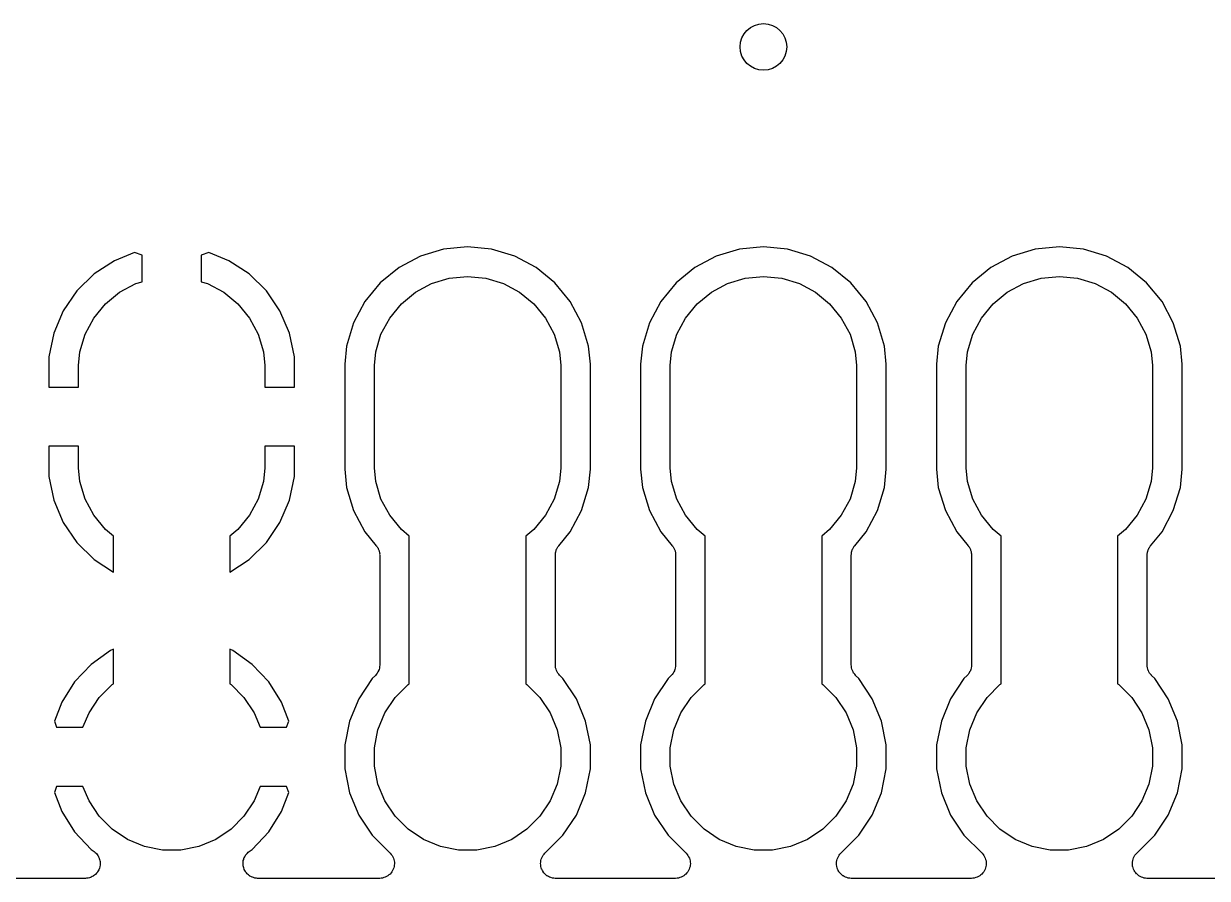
# Model space of a CAD drawing. Extents: x 74.5 to 163.3, y -89.7 to -63.9.
# Drawn here: x 132.72 to 142.88, y -89.69 to -82.35 of the extents above; entities that cross this region are included whole.
import ezdxf

# ---------------------------------------------------------------- set-up
doc = ezdxf.new("R2010")
doc.units = 0
doc.layers.add('BLACK', color=7, linetype='CONTINUOUS')

msp = doc.modelspace()

# ---------------------------------------------------------------- linework, layer by layer
at = {"layer": 'BLACK', "linetype": 'CONTINUOUS'}
for p, q in [((133.666, -84.3159), (133.494, -84.3856)), ((133.731, -84.3378), (133.666, -84.3159)), ((134.304, -84.3159), (134.239, -84.3378)), ((134.476, -84.3856), (134.304, -84.3159)), ((136.318, -84.2862), (136.12, -84.3465)), ((136.525, -84.2659), (136.318, -84.2862)), ((136.732, -84.2862), (136.525, -84.2659)), ((136.93, -84.3465), (136.732, -84.2862)), ((138.858, -84.2862), (138.66, -84.3465)), ((139.065, -84.2659), (138.858, -84.2862)), ((139.272, -84.2862), (139.065, -84.2659)), ((139.47, -84.3465), (139.272, -84.2862)), ((141.398, -84.2862), (141.2, -84.3465)), ((141.605, -84.2659), (141.398, -84.2862)), ((141.812, -84.2862), (141.605, -84.2659)), ((142.01, -84.3465), (141.812, -84.2862)), ((133.494, -84.3856), (133.32, -84.4995)), ((133.731, -84.5661), (133.731, -84.3378)), ((134.239, -84.3378), (134.239, -84.5661)), ((134.65, -84.4995), (134.476, -84.3856)), ((136.12, -84.3465), (135.937, -84.4444)), ((137.113, -84.4444), (136.93, -84.3465)), ((138.66, -84.3465), (138.477, -84.4444)), ((139.653, -84.4444), (139.47, -84.3465)), ((141.2, -84.3465), (141.017, -84.4444)), ((142.193, -84.4444), (142.01, -84.3465)), ((133.32, -84.4995), (133.172, -84.6451)), ((134.798, -84.6451), (134.65, -84.4995)), ((135.937, -84.4444), (135.776, -84.5761)), ((136.368, -84.5366), (136.525, -84.5211)), ((136.525, -84.5211), (136.682, -84.5366)), ((137.274, -84.5761), (137.113, -84.4444)), ((138.477, -84.4444), (138.316, -84.5761)), ((138.908, -84.5366), (139.065, -84.5211)), ((139.065, -84.5211), (139.222, -84.5366)), ((139.814, -84.5761), (139.653, -84.4444)), ((141.017, -84.4444), (140.856, -84.5761)), ((141.448, -84.5366), (141.605, -84.5211)), ((141.605, -84.5211), (141.762, -84.5366)), ((142.354, -84.5761), (142.193, -84.4444)), ((133.538, -84.6566), (133.677, -84.5823)), ((133.677, -84.5823), (133.731, -84.5661)), ((134.239, -84.5661), (134.293, -84.5823)), ((134.293, -84.5823), (134.432, -84.6566)), ((135.776, -84.5761), (135.644, -84.7366)), ((136.078, -84.6566), (136.217, -84.5823)), ((136.217, -84.5823), (136.368, -84.5366)), ((136.682, -84.5366), (136.833, -84.5823)), ((136.833, -84.5823), (136.972, -84.6566)), ((137.406, -84.7366), (137.274, -84.5761)), ((138.316, -84.5761), (138.184, -84.7366)), ((138.618, -84.6566), (138.757, -84.5823)), ((138.757, -84.5823), (138.908, -84.5366)), ((139.222, -84.5366), (139.373, -84.5823)), ((139.373, -84.5823), (139.512, -84.6566)), ((139.946, -84.7366), (139.814, -84.5761)), ((140.856, -84.5761), (140.724, -84.7366)), ((141.158, -84.6566), (141.297, -84.5823)), ((141.297, -84.5823), (141.448, -84.5366)), ((141.762, -84.5366), (141.913, -84.5823)), ((141.913, -84.5823), (142.052, -84.6566)), ((142.486, -84.7366), (142.354, -84.5761)), ((133.172, -84.6451), (133.055, -84.8169)), ((133.417, -84.7566), (133.538, -84.6566)), ((134.432, -84.6566), (134.553, -84.7566)), ((134.915, -84.8169), (134.798, -84.6451)), ((135.957, -84.7566), (136.078, -84.6566)), ((136.972, -84.6566), (137.093, -84.7566)), ((138.497, -84.7566), (138.618, -84.6566)), ((139.512, -84.6566), (139.633, -84.7566)), ((141.037, -84.7566), (141.158, -84.6566)), ((142.052, -84.6566), (142.173, -84.7566)), ((133.055, -84.8169), (132.973, -85.0082)), ((133.317, -84.8784), (133.417, -84.7566)), ((134.553, -84.7566), (134.653, -84.8784)), ((134.997, -85.0082), (134.915, -84.8169)), ((135.644, -84.7366), (135.547, -84.9197)), ((135.857, -84.8784), (135.957, -84.7566)), ((137.093, -84.7566), (137.193, -84.8784)), ((137.503, -84.9197), (137.406, -84.7366)), ((138.184, -84.7366), (138.087, -84.9197)), ((138.397, -84.8784), (138.497, -84.7566)), ((139.633, -84.7566), (139.733, -84.8784)), ((140.043, -84.9197), (139.946, -84.7366)), ((140.724, -84.7366), (140.627, -84.9197)), ((140.937, -84.8784), (141.037, -84.7566)), ((142.173, -84.7566), (142.273, -84.8784)), ((142.583, -84.9197), (142.486, -84.7366)), ((133.242, -85.0174), (133.317, -84.8784)), ((134.653, -84.8784), (134.728, -85.0174)), ((135.547, -84.9197), (135.486, -85.1184)), ((135.782, -85.0174), (135.857, -84.8784)), ((137.193, -84.8784), (137.268, -85.0174)), ((137.564, -85.1184), (137.503, -84.9197)), ((138.087, -84.9197), (138.026, -85.1184)), ((138.322, -85.0174), (138.397, -84.8784)), ((139.733, -84.8784), (139.808, -85.0174)), ((140.104, -85.1184), (140.043, -84.9197)), ((140.627, -84.9197), (140.566, -85.1184)), ((140.862, -85.0174), (140.937, -84.8784)), ((142.273, -84.8784), (142.348, -85.0174)), ((142.644, -85.1184), (142.583, -84.9197)), ((132.973, -85.0082), (132.931, -85.2111)), ((133.197, -85.1682), (133.242, -85.0174)), ((134.728, -85.0174), (134.773, -85.1682)), ((135.039, -85.2111), (134.997, -85.0082)), ((135.737, -85.1682), (135.782, -85.0174)), ((137.268, -85.0174), (137.313, -85.1682)), ((138.277, -85.1682), (138.322, -85.0174)), ((139.808, -85.0174), (139.853, -85.1682)), ((140.817, -85.1682), (140.862, -85.0174)), ((142.348, -85.0174), (142.393, -85.1682)), ((135.486, -85.1184), (135.471, -85.2732)), ((137.579, -85.2732), (137.564, -85.1184)), ((138.026, -85.1184), (138.011, -85.2732)), ((140.119, -85.2732), (140.104, -85.1184)), ((140.566, -85.1184), (140.551, -85.2732)), ((142.659, -85.2732), (142.644, -85.1184)), ((132.931, -85.2111), (132.931, -85.471)), ((133.185, -85.2857), (133.197, -85.1682)), ((134.773, -85.1682), (134.785, -85.2857)), ((135.039, -85.471), (135.039, -85.2111)), ((135.725, -85.2857), (135.737, -85.1682)), ((137.313, -85.1682), (137.325, -85.2857)), ((138.265, -85.2857), (138.277, -85.1682)), ((139.853, -85.1682), (139.865, -85.2857)), ((140.805, -85.2857), (140.817, -85.1682)), ((142.393, -85.1682), (142.405, -85.2857)), ((133.185, -85.471), (133.185, -85.2857)), ((134.785, -85.2857), (134.785, -85.471)), ((135.471, -85.2732), (135.471, -86.1768)), ((135.725, -86.1643), (135.725, -85.2857)), ((137.325, -85.2857), (137.325, -86.1643)), ((137.579, -86.1768), (137.579, -85.2732)), ((138.011, -85.2732), (138.011, -86.1768)), ((138.265, -86.1643), (138.265, -85.2857)), ((139.865, -85.2857), (139.865, -86.1643)), ((140.119, -86.1768), (140.119, -85.2732)), ((140.551, -85.2732), (140.551, -86.1768)), ((140.805, -86.1643), (140.805, -85.2857)), ((142.405, -85.2857), (142.405, -86.1643)), ((142.659, -86.1768), (142.659, -85.2732)), ((132.931, -85.471), (133.185, -85.471)), ((134.785, -85.471), (135.039, -85.471)), ((132.931, -85.979), (132.931, -86.2389)), ((133.185, -85.979), (132.931, -85.979)), ((133.185, -86.1643), (133.185, -85.979)), ((134.785, -85.979), (134.785, -86.1643)), ((135.039, -85.979), (134.785, -85.979)), ((135.039, -86.2389), (135.039, -85.979)), ((132.931, -86.2389), (132.973, -86.4418)), ((133.197, -86.2818), (133.185, -86.1643)), ((134.785, -86.1643), (134.773, -86.2818)), ((134.997, -86.4418), (135.039, -86.2389)), ((135.471, -86.1768), (135.486, -86.3316)), ((135.737, -86.2818), (135.725, -86.1643)), ((137.325, -86.1643), (137.313, -86.2818)), ((137.564, -86.3316), (137.579, -86.1768)), ((138.011, -86.1768), (138.026, -86.3316)), ((138.277, -86.2818), (138.265, -86.1643)), ((139.865, -86.1643), (139.853, -86.2818)), ((140.104, -86.3316), (140.119, -86.1768)), ((140.551, -86.1768), (140.566, -86.3316)), ((140.817, -86.2818), (140.805, -86.1643)), ((142.405, -86.1643), (142.393, -86.2818)), ((142.644, -86.3316), (142.659, -86.1768)), ((133.242, -86.4326), (133.197, -86.2818)), ((134.773, -86.2818), (134.728, -86.4326)), ((135.486, -86.3316), (135.547, -86.5303)), ((135.782, -86.4326), (135.737, -86.2818)), ((137.313, -86.2818), (137.268, -86.4326)), ((137.503, -86.5303), (137.564, -86.3316)), ((138.026, -86.3316), (138.087, -86.5303)), ((138.322, -86.4326), (138.277, -86.2818)), ((139.853, -86.2818), (139.808, -86.4326)), ((140.043, -86.5303), (140.104, -86.3316)), ((140.566, -86.3316), (140.627, -86.5303)), ((140.862, -86.4326), (140.817, -86.2818)), ((142.393, -86.2818), (142.348, -86.4326)), ((142.583, -86.5303), (142.644, -86.3316)), ((132.973, -86.4418), (133.055, -86.6331)), ((133.317, -86.5716), (133.242, -86.4326)), ((134.728, -86.4326), (134.653, -86.5716)), ((134.915, -86.6331), (134.997, -86.4418)), ((135.857, -86.5716), (135.782, -86.4326)), ((137.268, -86.4326), (137.193, -86.5716)), ((138.397, -86.5716), (138.322, -86.4326)), ((139.808, -86.4326), (139.733, -86.5716)), ((140.937, -86.5716), (140.862, -86.4326)), ((142.348, -86.4326), (142.273, -86.5716)), ((135.547, -86.5303), (135.644, -86.7134)), ((137.406, -86.7134), (137.503, -86.5303)), ((138.087, -86.5303), (138.184, -86.7134)), ((139.946, -86.7134), (140.043, -86.5303)), ((140.627, -86.5303), (140.724, -86.7134)), ((142.486, -86.7134), (142.583, -86.5303)), ((133.055, -86.6331), (133.172, -86.8049)), ((133.417, -86.6934), (133.317, -86.5716)), ((134.653, -86.5716), (134.553, -86.6934)), ((134.798, -86.8049), (134.915, -86.6331)), ((135.957, -86.6934), (135.857, -86.5716)), ((137.193, -86.5716), (137.093, -86.6934)), ((138.497, -86.6934), (138.397, -86.5716)), ((139.733, -86.5716), (139.633, -86.6934)), ((141.037, -86.6934), (140.937, -86.5716)), ((142.273, -86.5716), (142.173, -86.6934)), ((133.485, -86.7496), (133.417, -86.6934)), ((133.485, -87.0588), (133.485, -86.7496)), ((134.553, -86.6934), (134.485, -86.7496)), ((134.485, -86.7496), (134.485, -87.0588)), ((135.644, -86.7134), (135.742, -86.8326)), ((136.025, -86.7496), (135.957, -86.6934)), ((136.025, -88.0179), (136.025, -86.7496)), ((137.093, -86.6934), (137.025, -86.7496)), ((137.025, -86.7496), (137.025, -88.0179)), ((137.308, -86.8326), (137.406, -86.7134)), ((138.184, -86.7134), (138.282, -86.8326)), ((138.565, -86.7496), (138.497, -86.6934)), ((138.565, -88.0179), (138.565, -86.7496)), ((139.633, -86.6934), (139.565, -86.7496)), ((139.565, -86.7496), (139.565, -88.0179)), ((139.848, -86.8326), (139.946, -86.7134)), ((140.724, -86.7134), (140.822, -86.8326)), ((141.105, -86.7496), (141.037, -86.6934)), ((141.105, -88.0179), (141.105, -86.7496)), ((142.173, -86.6934), (142.105, -86.7496)), ((142.105, -86.7496), (142.105, -88.0179)), ((142.388, -86.8326), (142.486, -86.7134)), ((133.172, -86.8049), (133.32, -86.9505)), ((134.65, -86.9505), (134.798, -86.8049)), ((135.742, -86.8326), (135.743, -86.8339)), ((135.743, -86.8339), (135.746, -86.8386)), ((135.746, -86.8386), (135.75, -86.8428)), ((135.75, -86.8428), (135.753, -86.8489)), ((135.753, -86.8489), (135.757, -86.8547)), ((135.757, -86.8547), (135.759, -86.8599)), ((135.759, -86.8599), (135.761, -86.8647)), ((135.761, -86.8647), (135.763, -86.8713)), ((137.287, -86.8697), (137.289, -86.8631)), ((137.289, -86.8631), (137.292, -86.8583)), ((137.292, -86.8583), (137.294, -86.8532)), ((137.294, -86.8532), (137.298, -86.8474)), ((137.298, -86.8474), (137.301, -86.8414)), ((137.301, -86.8414), (137.305, -86.8371)), ((137.305, -86.8371), (137.308, -86.8326)), ((138.282, -86.8326), (138.283, -86.8339)), ((138.283, -86.8339), (138.286, -86.8386)), ((138.286, -86.8386), (138.29, -86.8428)), ((138.29, -86.8428), (138.293, -86.8489)), ((138.293, -86.8489), (138.297, -86.8547)), ((138.297, -86.8547), (138.299, -86.8599)), ((138.299, -86.8599), (138.301, -86.8647)), ((138.301, -86.8647), (138.303, -86.8713)), ((139.827, -86.8697), (139.829, -86.8631)), ((139.829, -86.8631), (139.832, -86.8583)), ((139.832, -86.8583), (139.834, -86.8532)), ((139.834, -86.8532), (139.838, -86.8474)), ((139.838, -86.8474), (139.841, -86.8414)), ((139.841, -86.8414), (139.845, -86.8371)), ((139.845, -86.8371), (139.848, -86.8326)), ((140.822, -86.8326), (140.823, -86.8339)), ((140.823, -86.8339), (140.826, -86.8386)), ((140.826, -86.8386), (140.83, -86.8428)), ((140.83, -86.8428), (140.833, -86.8489)), ((140.833, -86.8489), (140.837, -86.8547)), ((140.837, -86.8547), (140.839, -86.8599)), ((140.839, -86.8599), (140.841, -86.8647)), ((140.841, -86.8647), (140.843, -86.8713)), ((142.367, -86.8697), (142.369, -86.8631)), ((142.369, -86.8631), (142.372, -86.8583)), ((142.372, -86.8583), (142.374, -86.8532)), ((142.374, -86.8532), (142.378, -86.8474)), ((142.378, -86.8474), (142.381, -86.8414)), ((142.381, -86.8414), (142.385, -86.8371)), ((142.385, -86.8371), (142.388, -86.8326)), ((133.32, -86.9505), (133.485, -87.0588)), ((134.485, -87.0588), (134.65, -86.9505)), ((135.763, -86.8713), (135.766, -86.8777)), ((135.766, -86.8777), (135.767, -86.8832)), ((135.767, -86.8832), (135.769, -86.8885)), ((135.769, -86.8885), (135.769, -86.8953)), ((135.769, -86.8953), (135.771, -86.9021)), ((135.771, -86.9021), (135.77, -86.9076)), ((135.77, -86.9076), (135.771, -86.9131)), ((135.771, -86.9131), (135.771, -87.8568)), ((137.279, -86.9113), (137.28, -86.9059)), ((137.279, -86.9131), (137.279, -86.9113)), ((137.279, -87.8568), (137.279, -86.9131)), ((137.28, -86.9003), (137.281, -86.8936)), ((137.28, -86.9059), (137.28, -86.9003)), ((137.281, -86.8936), (137.282, -86.8867)), ((137.282, -86.8867), (137.283, -86.8815)), ((137.283, -86.8815), (137.285, -86.876)), ((137.285, -86.876), (137.287, -86.8697)), ((138.303, -86.8713), (138.306, -86.8777)), ((138.306, -86.8777), (138.307, -86.8832)), ((138.307, -86.8832), (138.309, -86.8885)), ((138.309, -86.8885), (138.309, -86.8953)), ((138.309, -86.8953), (138.311, -86.9021)), ((138.311, -86.9021), (138.31, -86.9076)), ((138.31, -86.9076), (138.311, -86.9131)), ((138.311, -86.9131), (138.311, -87.8568)), ((139.819, -86.9113), (139.82, -86.9059)), ((139.819, -86.9131), (139.819, -86.9113)), ((139.819, -87.8568), (139.819, -86.9131)), ((139.82, -86.9003), (139.821, -86.8936)), ((139.82, -86.9059), (139.82, -86.9003)), ((139.821, -86.8936), (139.822, -86.8867)), ((139.822, -86.8867), (139.823, -86.8815)), ((139.823, -86.8815), (139.825, -86.876)), ((139.825, -86.876), (139.827, -86.8697)), ((140.843, -86.8713), (140.846, -86.8777)), ((140.846, -86.8777), (140.847, -86.8832)), ((140.847, -86.8832), (140.849, -86.8885)), ((140.849, -86.8885), (140.849, -86.8953)), ((140.849, -86.8953), (140.851, -86.9021)), ((140.851, -86.9021), (140.85, -86.9076)), ((140.85, -86.9076), (140.851, -86.9131)), ((140.851, -86.9131), (140.851, -87.8568)), ((142.359, -86.9113), (142.36, -86.9059)), ((142.359, -86.9131), (142.359, -86.9113)), ((142.359, -87.8568), (142.359, -86.9131)), ((142.36, -86.9003), (142.361, -86.8936)), ((142.36, -86.9059), (142.36, -86.9003)), ((142.361, -86.8936), (142.362, -86.8867)), ((142.362, -86.8867), (142.363, -86.8815)), ((142.363, -86.8815), (142.365, -86.876)), ((142.365, -86.876), (142.367, -86.8697)), ((133.461, -87.7321), (133.293, -87.8519)), ((133.485, -87.7214), (133.461, -87.7321)), ((133.485, -88.0179), (133.485, -87.7214)), ((134.509, -87.7321), (134.485, -87.7214)), ((134.485, -87.7214), (134.485, -88.0179)), ((134.677, -87.8519), (134.509, -87.7321)), ((133.293, -87.8519), (133.151, -88.0022)), ((134.819, -88.0022), (134.677, -87.8519)), ((135.768, -87.8832), (135.765, -87.8944)), ((135.77, -87.8703), (135.768, -87.8819)), ((135.768, -87.8819), (135.768, -87.8826)), ((135.768, -87.8826), (135.768, -87.8832)), ((135.771, -87.8586), (135.77, -87.8703)), ((135.771, -87.8568), (135.771, -87.8572)), ((135.771, -87.8572), (135.771, -87.8573)), ((135.771, -87.8573), (135.771, -87.8573)), ((135.771, -87.8573), (135.771, -87.8586)), ((137.28, -87.8685), (137.279, -87.8568)), ((137.281, -87.8802), (137.28, -87.8685)), ((137.281, -87.8808), (137.281, -87.8802)), ((137.281, -87.8815), (137.281, -87.8808)), ((137.285, -87.8927), (137.281, -87.8815)), ((138.308, -87.8832), (138.305, -87.8944)), ((138.31, -87.8703), (138.308, -87.8819)), ((138.308, -87.8819), (138.308, -87.8826)), ((138.308, -87.8826), (138.308, -87.8832)), ((138.311, -87.8586), (138.31, -87.8703)), ((138.311, -87.8568), (138.311, -87.8572)), ((138.311, -87.8572), (138.311, -87.8573)), ((138.311, -87.8573), (138.311, -87.8573)), ((138.311, -87.8573), (138.311, -87.8586)), ((139.82, -87.8685), (139.819, -87.8568)), ((139.821, -87.8802), (139.82, -87.8685)), ((139.821, -87.8808), (139.821, -87.8802)), ((139.821, -87.8815), (139.821, -87.8808)), ((139.825, -87.8927), (139.821, -87.8815)), ((140.848, -87.8832), (140.845, -87.8944)), ((140.85, -87.8703), (140.848, -87.8819)), ((140.848, -87.8819), (140.848, -87.8826)), ((140.848, -87.8826), (140.848, -87.8832)), ((140.851, -87.8586), (140.85, -87.8703)), ((140.851, -87.8568), (140.851, -87.8572)), ((140.851, -87.8572), (140.851, -87.8573)), ((140.851, -87.8573), (140.851, -87.8573)), ((140.851, -87.8573), (140.851, -87.8586)), ((142.36, -87.8685), (142.359, -87.8568)), ((142.361, -87.8802), (142.36, -87.8685)), ((142.361, -87.8808), (142.361, -87.8802)), ((142.361, -87.8815), (142.361, -87.8808)), ((142.365, -87.8927), (142.361, -87.8815)), ((135.706, -87.9741), (135.591, -88.1467)), ((135.734, -87.9466), (135.706, -87.9741)), ((135.741, -87.9376), (135.734, -87.9466)), ((135.749, -87.9286), (135.741, -87.9376)), ((135.75, -87.9275), (135.749, -87.928)), ((135.749, -87.928), (135.749, -87.9286)), ((135.755, -87.9171), (135.75, -87.9275)), ((135.761, -87.9068), (135.755, -87.9171)), ((135.765, -87.8944), (135.761, -87.9056)), ((135.761, -87.9056), (135.761, -87.9062)), ((135.761, -87.9062), (135.761, -87.9068)), ((137.288, -87.904), (137.285, -87.8927)), ((137.288, -87.9046), (137.288, -87.904)), ((137.289, -87.9052), (137.288, -87.9046)), ((137.294, -87.9156), (137.289, -87.9052)), ((137.299, -87.926), (137.294, -87.9156)), ((137.3, -87.9265), (137.299, -87.926)), ((137.3, -87.9271), (137.3, -87.9265)), ((137.308, -87.9362), (137.3, -87.9271)), ((137.315, -87.9454), (137.308, -87.9362)), ((137.316, -87.9463), (137.315, -87.9454)), ((137.316, -87.9466), (137.316, -87.9463)), ((137.316, -87.9463), (137.316, -87.9463)), ((137.316, -87.9463), (137.316, -87.9463)), ((137.344, -87.9741), (137.316, -87.9466)), ((137.459, -88.1467), (137.344, -87.9741)), ((138.246, -87.9741), (138.131, -88.1467)), ((138.274, -87.9466), (138.246, -87.9741)), ((138.281, -87.9376), (138.274, -87.9466)), ((138.289, -87.9286), (138.281, -87.9376)), ((138.29, -87.9275), (138.289, -87.928)), ((138.289, -87.928), (138.289, -87.9286)), ((138.295, -87.9171), (138.29, -87.9275)), ((138.301, -87.9068), (138.295, -87.9171)), ((138.305, -87.8944), (138.301, -87.9056)), ((138.301, -87.9056), (138.301, -87.9062)), ((138.301, -87.9062), (138.301, -87.9068)), ((139.828, -87.904), (139.825, -87.8927)), ((139.828, -87.9046), (139.828, -87.904)), ((139.829, -87.9052), (139.828, -87.9046)), ((139.834, -87.9156), (139.829, -87.9052)), ((139.839, -87.926), (139.834, -87.9156)), ((139.84, -87.9265), (139.839, -87.926)), ((139.84, -87.9271), (139.84, -87.9265)), ((139.848, -87.9362), (139.84, -87.9271)), ((139.855, -87.9454), (139.848, -87.9362)), ((139.856, -87.9463), (139.855, -87.9454)), ((139.856, -87.9466), (139.856, -87.9463)), ((139.856, -87.9463), (139.856, -87.9463)), ((139.856, -87.9463), (139.856, -87.9463)), ((139.884, -87.9741), (139.856, -87.9466)), ((139.999, -88.1467), (139.884, -87.9741)), ((140.786, -87.9741), (140.671, -88.1467)), ((140.814, -87.9466), (140.786, -87.9741)), ((140.821, -87.9376), (140.814, -87.9466)), ((140.829, -87.9286), (140.821, -87.9376)), ((140.83, -87.9275), (140.829, -87.928)), ((140.829, -87.928), (140.829, -87.9286)), ((140.835, -87.9171), (140.83, -87.9275)), ((140.841, -87.9068), (140.835, -87.9171)), ((140.845, -87.8944), (140.841, -87.9056)), ((140.841, -87.9056), (140.841, -87.9062)), ((140.841, -87.9062), (140.841, -87.9068)), ((142.368, -87.904), (142.365, -87.8927)), ((142.368, -87.9046), (142.368, -87.904)), ((142.369, -87.9052), (142.368, -87.9046)), ((142.374, -87.9156), (142.369, -87.9052)), ((142.379, -87.926), (142.374, -87.9156)), ((142.38, -87.9265), (142.379, -87.926)), ((142.38, -87.9271), (142.38, -87.9265)), ((142.388, -87.9362), (142.38, -87.9271)), ((142.395, -87.9454), (142.388, -87.9362)), ((142.396, -87.9463), (142.395, -87.9454)), ((142.396, -87.9466), (142.396, -87.9463)), ((142.396, -87.9463), (142.396, -87.9463)), ((142.396, -87.9463), (142.396, -87.9463)), ((142.424, -87.9741), (142.396, -87.9466)), ((142.539, -88.1467), (142.424, -87.9741)), ((133.151, -88.0022), (133.042, -88.1772)), ((133.364, -88.136), (133.475, -88.0246)), ((133.475, -88.0246), (133.485, -88.0179)), ((134.485, -88.0179), (134.495, -88.0246)), ((134.495, -88.0246), (134.606, -88.136)), ((134.928, -88.1772), (134.819, -88.0022)), ((135.904, -88.136), (136.015, -88.0246)), ((136.015, -88.0246), (136.025, -88.0179)), ((137.025, -88.0179), (137.035, -88.0246)), ((137.035, -88.0246), (137.146, -88.136)), ((138.444, -88.136), (138.555, -88.0246)), ((138.555, -88.0246), (138.565, -88.0179)), ((139.565, -88.0179), (139.575, -88.0246)), ((139.575, -88.0246), (139.686, -88.136)), ((140.984, -88.136), (141.095, -88.0246)), ((141.095, -88.0246), (141.105, -88.0179)), ((142.105, -88.0179), (142.115, -88.0246)), ((142.115, -88.0246), (142.226, -88.136)), ((133.042, -88.1772), (132.98, -88.3396)), ((133.276, -88.2671), (133.364, -88.136)), ((134.606, -88.136), (134.694, -88.2671)), ((134.99, -88.3396), (134.928, -88.1772)), ((135.591, -88.1467), (135.512, -88.3386)), ((135.816, -88.2671), (135.904, -88.136)), ((137.146, -88.136), (137.234, -88.2671)), ((137.538, -88.3386), (137.459, -88.1467)), ((138.131, -88.1467), (138.052, -88.3386)), ((138.356, -88.2671), (138.444, -88.136)), ((139.686, -88.136), (139.774, -88.2671)), ((140.078, -88.3386), (139.999, -88.1467)), ((140.671, -88.1467), (140.592, -88.3386)), ((140.896, -88.2671), (140.984, -88.136)), ((142.226, -88.136), (142.314, -88.2671)), ((142.618, -88.3386), (142.539, -88.1467)), ((133.224, -88.392), (133.276, -88.2671)), ((134.694, -88.2671), (134.746, -88.392)), ((135.756, -88.4126), (135.816, -88.2671)), ((137.234, -88.2671), (137.294, -88.4126)), ((138.296, -88.4126), (138.356, -88.2671)), ((139.774, -88.2671), (139.834, -88.4126)), ((140.836, -88.4126), (140.896, -88.2671)), ((142.314, -88.2671), (142.374, -88.4126)), ((132.98, -88.3396), (132.998, -88.392)), ((134.972, -88.392), (134.99, -88.3396)), ((135.512, -88.3386), (135.471, -88.5422)), ((137.579, -88.5422), (137.538, -88.3386)), ((138.052, -88.3386), (138.011, -88.5422)), ((140.119, -88.5422), (140.078, -88.3386)), ((140.592, -88.3386), (140.551, -88.5422)), ((142.659, -88.5422), (142.618, -88.3386)), ((132.998, -88.392), (133.224, -88.392)), ((134.746, -88.392), (134.972, -88.392)), ((135.725, -88.5672), (135.756, -88.4126)), ((137.294, -88.4126), (137.325, -88.5672)), ((138.265, -88.5672), (138.296, -88.4126)), ((139.834, -88.4126), (139.865, -88.5672)), ((140.805, -88.5672), (140.836, -88.4126)), ((142.374, -88.4126), (142.405, -88.5672)), ((135.471, -88.5422), (135.471, -88.7498)), ((135.725, -88.7248), (135.725, -88.5672)), ((137.325, -88.5672), (137.325, -88.7248)), ((137.579, -88.7498), (137.579, -88.5422)), ((138.011, -88.5422), (138.011, -88.7498)), ((138.265, -88.7248), (138.265, -88.5672)), ((139.865, -88.5672), (139.865, -88.7248)), ((140.119, -88.7498), (140.119, -88.5422)), ((140.551, -88.5422), (140.551, -88.7498)), ((140.805, -88.7248), (140.805, -88.5672)), ((142.405, -88.5672), (142.405, -88.7248)), ((142.659, -88.7498), (142.659, -88.5422)), ((135.471, -88.7498), (135.512, -88.9534)), ((135.756, -88.8794), (135.725, -88.7248)), ((137.325, -88.7248), (137.294, -88.8794)), ((137.538, -88.9534), (137.579, -88.7498)), ((138.011, -88.7498), (138.052, -88.9534)), ((138.296, -88.8794), (138.265, -88.7248)), ((139.865, -88.7248), (139.834, -88.8794)), ((140.078, -88.9534), (140.119, -88.7498)), ((140.551, -88.7498), (140.592, -88.9534)), ((140.836, -88.8794), (140.805, -88.7248)), ((142.405, -88.7248), (142.374, -88.8794)), ((142.618, -88.9534), (142.659, -88.7498)), ((135.816, -89.0249), (135.756, -88.8794)), ((137.294, -88.8794), (137.234, -89.0249)), ((138.356, -89.0249), (138.296, -88.8794)), ((139.834, -88.8794), (139.774, -89.0249)), ((140.896, -89.0249), (140.836, -88.8794)), ((142.374, -88.8794), (142.314, -89.0249)), ((132.998, -88.9), (132.98, -88.9524)), ((132.98, -88.9524), (133.042, -89.1148)), ((133.224, -88.9), (132.998, -88.9)), ((133.276, -89.0249), (133.224, -88.9)), ((134.746, -88.9), (134.694, -89.0249)), ((134.972, -88.9), (134.746, -88.9)), ((134.928, -89.1148), (134.99, -88.9524)), ((134.99, -88.9524), (134.972, -88.9)), ((135.512, -88.9534), (135.591, -89.1453)), ((137.459, -89.1453), (137.538, -88.9534)), ((138.052, -88.9534), (138.131, -89.1453)), ((139.999, -89.1453), (140.078, -88.9534)), ((140.592, -88.9534), (140.671, -89.1453)), ((142.539, -89.1453), (142.618, -88.9534)), ((133.364, -89.156), (133.276, -89.0249)), ((134.694, -89.0249), (134.606, -89.156)), ((135.904, -89.156), (135.816, -89.0249)), ((137.234, -89.0249), (137.146, -89.156)), ((138.444, -89.156), (138.356, -89.0249)), ((139.774, -89.0249), (139.686, -89.156)), ((140.984, -89.156), (140.896, -89.0249)), ((142.314, -89.0249), (142.226, -89.156)), ((133.042, -89.1148), (133.151, -89.2898)), ((133.475, -89.2674), (133.364, -89.156)), ((134.606, -89.156), (134.495, -89.2674)), ((134.819, -89.2898), (134.928, -89.1148)), ((135.591, -89.1453), (135.706, -89.3179)), ((136.015, -89.2674), (135.904, -89.156)), ((137.146, -89.156), (137.035, -89.2674)), ((137.344, -89.3179), (137.459, -89.1453)), ((138.131, -89.1453), (138.246, -89.3179)), ((138.555, -89.2674), (138.444, -89.156)), ((139.686, -89.156), (139.575, -89.2674)), ((139.884, -89.3179), (139.999, -89.1453)), ((140.671, -89.1453), (140.786, -89.3179)), ((141.095, -89.2674), (140.984, -89.156)), ((142.226, -89.156), (142.115, -89.2674)), ((142.424, -89.3179), (142.539, -89.1453)), ((133.151, -89.2898), (133.293, -89.4401)), ((133.606, -89.355), (133.475, -89.2674)), ((134.495, -89.2674), (134.364, -89.355)), ((134.677, -89.4401), (134.819, -89.2898)), ((136.146, -89.355), (136.015, -89.2674)), ((137.035, -89.2674), (136.904, -89.355)), ((138.686, -89.355), (138.555, -89.2674)), ((139.575, -89.2674), (139.444, -89.355)), ((141.226, -89.355), (141.095, -89.2674)), ((142.115, -89.2674), (141.984, -89.355)), ((133.752, -89.4153), (133.606, -89.355)), ((134.364, -89.355), (134.218, -89.4153)), ((135.706, -89.3179), (135.861, -89.4722)), ((136.292, -89.4153), (136.146, -89.355)), ((136.904, -89.355), (136.758, -89.4153)), ((137.189, -89.4722), (137.344, -89.3179)), ((138.246, -89.3179), (138.401, -89.4722)), ((138.832, -89.4153), (138.686, -89.355)), ((139.444, -89.355), (139.298, -89.4153)), ((139.729, -89.4722), (139.884, -89.3179)), ((140.786, -89.3179), (140.941, -89.4722)), ((141.372, -89.4153), (141.226, -89.355)), ((141.984, -89.355), (141.838, -89.4153)), ((142.269, -89.4722), (142.424, -89.3179)), ((133.293, -89.4401), (133.319, -89.4585)), ((133.319, -89.4585), (133.32, -89.4596)), ((133.32, -89.4596), (133.328, -89.4665)), ((133.328, -89.4665), (133.336, -89.4731)), ((133.336, -89.4731), (133.337, -89.4747)), ((133.337, -89.4747), (133.339, -89.4761)), ((133.339, -89.4761), (133.345, -89.4844)), ((133.345, -89.4844), (133.351, -89.4925)), ((133.351, -89.4925), (133.352, -89.4943)), ((133.352, -89.4943), (133.354, -89.4959)), ((133.354, -89.4959), (133.358, -89.5052)), ((133.358, -89.5052), (133.363, -89.5144)), ((133.906, -89.446), (133.752, -89.4153)), ((134.064, -89.446), (133.906, -89.446)), ((134.218, -89.4153), (134.064, -89.446)), ((134.608, -89.5128), (134.613, -89.5037)), ((134.613, -89.5037), (134.617, -89.4944)), ((134.617, -89.4944), (134.619, -89.4928)), ((134.619, -89.4928), (134.62, -89.491)), ((134.62, -89.491), (134.626, -89.483)), ((134.626, -89.483), (134.633, -89.4748)), ((134.633, -89.4748), (134.634, -89.4735)), ((134.634, -89.4735), (134.635, -89.4719)), ((134.635, -89.4719), (134.643, -89.4653)), ((134.643, -89.4653), (134.651, -89.4585)), ((134.651, -89.4585), (134.677, -89.4401)), ((135.861, -89.4722), (135.862, -89.4731)), ((135.862, -89.4731), (135.862, -89.4731)), ((135.862, -89.4731), (135.862, -89.4732)), ((135.862, -89.4732), (135.862, -89.4735)), ((135.862, -89.4735), (135.87, -89.4831)), ((135.87, -89.4831), (135.877, -89.4925)), ((135.877, -89.4925), (135.877, -89.4927)), ((135.877, -89.4927), (135.877, -89.4928)), ((135.877, -89.4928), (135.883, -89.5037)), ((135.883, -89.5037), (135.889, -89.5144)), ((136.446, -89.446), (136.292, -89.4153)), ((136.604, -89.446), (136.446, -89.446)), ((136.758, -89.4153), (136.604, -89.446)), ((137.162, -89.5128), (137.168, -89.5019)), ((137.168, -89.5019), (137.174, -89.4914)), ((137.174, -89.491), (137.182, -89.4816)), ((137.174, -89.4912), (137.174, -89.491)), ((137.174, -89.4914), (137.174, -89.4912)), ((137.182, -89.4816), (137.189, -89.4722)), ((138.401, -89.4722), (138.402, -89.4731)), ((138.402, -89.4731), (138.402, -89.4731)), ((138.402, -89.4731), (138.402, -89.4732)), ((138.402, -89.4732), (138.402, -89.4735)), ((138.402, -89.4735), (138.41, -89.4831)), ((138.41, -89.4831), (138.417, -89.4925)), ((138.417, -89.4925), (138.417, -89.4927)), ((138.417, -89.4927), (138.417, -89.4928)), ((138.417, -89.4928), (138.423, -89.5037)), ((138.423, -89.5037), (138.429, -89.5144)), ((138.986, -89.446), (138.832, -89.4153)), ((139.144, -89.446), (138.986, -89.446)), ((139.298, -89.4153), (139.144, -89.446)), ((139.702, -89.5128), (139.708, -89.5019)), ((139.708, -89.5019), (139.714, -89.4914)), ((139.714, -89.491), (139.722, -89.4816)), ((139.714, -89.4912), (139.714, -89.491)), ((139.714, -89.4914), (139.714, -89.4912)), ((139.722, -89.4816), (139.729, -89.4722)), ((140.941, -89.4722), (140.942, -89.4731)), ((140.942, -89.4731), (140.942, -89.4731)), ((140.942, -89.4731), (140.942, -89.4732)), ((140.942, -89.4732), (140.942, -89.4735)), ((140.942, -89.4735), (140.95, -89.4831)), ((140.95, -89.4831), (140.957, -89.4925)), ((140.957, -89.4925), (140.957, -89.4927)), ((140.957, -89.4927), (140.957, -89.4928)), ((140.957, -89.4928), (140.963, -89.5037)), ((140.963, -89.5037), (140.969, -89.5144)), ((141.526, -89.446), (141.372, -89.4153)), ((141.684, -89.446), (141.526, -89.446)), ((141.838, -89.4153), (141.684, -89.446)), ((142.242, -89.5128), (142.248, -89.5019)), ((142.248, -89.5019), (142.254, -89.4914)), ((142.254, -89.491), (142.262, -89.4816)), ((142.254, -89.4912), (142.254, -89.491)), ((142.254, -89.4914), (142.254, -89.4912)), ((142.262, -89.4816), (142.269, -89.4722)), ((133.365, -89.6013), (133.362, -89.6112)), ((133.363, -89.5144), (133.363, -89.5164)), ((133.363, -89.5164), (133.364, -89.5183)), ((133.364, -89.5183), (133.367, -89.5283)), ((133.369, -89.5915), (133.365, -89.6013)), ((133.367, -89.5283), (133.37, -89.5382)), ((133.37, -89.5875), (133.369, -89.5895)), ((133.369, -89.5895), (133.369, -89.5915)), ((133.37, -89.5382), (133.37, -89.5403)), ((133.37, -89.5403), (133.371, -89.5422)), ((133.371, -89.5772), (133.37, -89.5875)), ((133.371, -89.5422), (133.371, -89.5526)), ((133.371, -89.5526), (133.372, -89.5629)), ((133.372, -89.567), (133.371, -89.5772)), ((133.372, -89.5629), (133.372, -89.5649)), ((133.372, -89.5649), (133.372, -89.567)), ((134.598, -89.5611), (134.599, -89.5508)), ((134.598, -89.5632), (134.598, -89.5611)), ((134.598, -89.5652), (134.598, -89.5632)), ((134.599, -89.5755), (134.598, -89.5652)), ((134.599, -89.5508), (134.6, -89.5405)), ((134.6, -89.5858), (134.599, -89.5755)), ((134.6, -89.5365), (134.604, -89.5266)), ((134.6, -89.5385), (134.6, -89.5365)), ((134.6, -89.5405), (134.6, -89.5385)), ((134.601, -89.5878), (134.6, -89.5858)), ((134.601, -89.5898), (134.601, -89.5878)), ((134.604, -89.5997), (134.601, -89.5898)), ((134.604, -89.5266), (134.606, -89.5166)), ((134.607, -89.6096), (134.604, -89.5997)), ((134.606, -89.5166), (134.607, -89.5148)), ((134.607, -89.5148), (134.608, -89.5128)), ((134.608, -89.6114), (134.607, -89.6096)), ((135.891, -89.5997), (135.888, -89.6112)), ((135.889, -89.5144), (135.889, -89.5146)), ((135.889, -89.5146), (135.889, -89.5148)), ((135.889, -89.5148), (135.892, -89.5267)), ((135.895, -89.588), (135.891, -89.5997)), ((135.892, -89.5267), (135.896, -89.5382)), ((135.896, -89.5755), (135.895, -89.5875)), ((135.895, -89.5875), (135.895, -89.5877)), ((135.895, -89.5877), (135.895, -89.588)), ((135.896, -89.5382), (135.896, -89.5384)), ((135.896, -89.5384), (135.896, -89.5386)), ((135.896, -89.5386), (135.897, -89.5508)), ((135.898, -89.5633), (135.896, -89.5755)), ((135.897, -89.5508), (135.898, -89.5629)), ((135.898, -89.5629), (135.898, -89.5631)), ((135.898, -89.5631), (135.898, -89.5633)), ((137.152, -89.5611), (137.153, -89.549)), ((137.152, -89.5613), (137.152, -89.5611)), ((137.152, -89.5616), (137.152, -89.5613)), ((137.153, -89.5736), (137.152, -89.5616)), ((137.153, -89.549), (137.155, -89.5369)), ((137.154, -89.5858), (137.153, -89.5736)), ((137.154, -89.586), (137.154, -89.5858)), ((137.155, -89.5862), (137.154, -89.586)), ((137.155, -89.5365), (137.158, -89.5247)), ((137.155, -89.5367), (137.155, -89.5365)), ((137.155, -89.5369), (137.155, -89.5367)), ((137.158, -89.5979), (137.155, -89.5862)), ((137.158, -89.5247), (137.162, -89.5132)), ((137.161, -89.6096), (137.158, -89.5979)), ((137.162, -89.6098), (137.161, -89.6096)), ((137.162, -89.513), (137.162, -89.5128)), ((137.162, -89.5132), (137.162, -89.513)), ((137.162, -89.61), (137.162, -89.6098)), ((137.167, -89.6208), (137.162, -89.61)), ((138.431, -89.5997), (138.428, -89.6112)), ((138.429, -89.5144), (138.429, -89.5146)), ((138.429, -89.5146), (138.429, -89.5148)), ((138.429, -89.5148), (138.432, -89.5267)), ((138.435, -89.588), (138.431, -89.5997)), ((138.432, -89.5267), (138.436, -89.5382)), ((138.436, -89.5755), (138.435, -89.5875)), ((138.435, -89.5875), (138.435, -89.5877)), ((138.435, -89.5877), (138.435, -89.588)), ((138.436, -89.5382), (138.436, -89.5384)), ((138.436, -89.5384), (138.436, -89.5386)), ((138.436, -89.5386), (138.437, -89.5508)), ((138.438, -89.5633), (138.436, -89.5755)), ((138.437, -89.5508), (138.438, -89.5629)), ((138.438, -89.5629), (138.438, -89.5631)), ((138.438, -89.5631), (138.438, -89.5633)), ((139.692, -89.5611), (139.693, -89.549)), ((139.692, -89.5613), (139.692, -89.5611)), ((139.692, -89.5616), (139.692, -89.5613)), ((139.693, -89.5736), (139.692, -89.5616)), ((139.693, -89.549), (139.695, -89.5369)), ((139.694, -89.5858), (139.693, -89.5736)), ((139.694, -89.586), (139.694, -89.5858)), ((139.695, -89.5862), (139.694, -89.586)), ((139.695, -89.5365), (139.698, -89.5247)), ((139.695, -89.5367), (139.695, -89.5365)), ((139.695, -89.5369), (139.695, -89.5367)), ((139.698, -89.5979), (139.695, -89.5862)), ((139.698, -89.5247), (139.702, -89.5132)), ((139.701, -89.6096), (139.698, -89.5979)), ((139.702, -89.6098), (139.701, -89.6096)), ((139.702, -89.513), (139.702, -89.5128)), ((139.702, -89.5132), (139.702, -89.513)), ((139.702, -89.61), (139.702, -89.6098)), ((139.707, -89.6208), (139.702, -89.61)), ((140.971, -89.5997), (140.968, -89.6112)), ((140.969, -89.5144), (140.969, -89.5146)), ((140.969, -89.5146), (140.969, -89.5148)), ((140.969, -89.5148), (140.972, -89.5267)), ((140.975, -89.588), (140.971, -89.5997)), ((140.972, -89.5267), (140.976, -89.5382)), ((140.976, -89.5755), (140.975, -89.5875)), ((140.975, -89.5875), (140.975, -89.5877)), ((140.975, -89.5877), (140.975, -89.588)), ((140.976, -89.5382), (140.976, -89.5384)), ((140.976, -89.5384), (140.976, -89.5386)), ((140.976, -89.5386), (140.977, -89.5508)), ((140.978, -89.5633), (140.976, -89.5755)), ((140.977, -89.5508), (140.978, -89.5629)), ((140.978, -89.5629), (140.978, -89.5631)), ((140.978, -89.5631), (140.978, -89.5633)), ((142.232, -89.5611), (142.233, -89.549)), ((142.232, -89.5613), (142.232, -89.5611)), ((142.232, -89.5616), (142.232, -89.5613)), ((142.233, -89.5736), (142.232, -89.5616)), ((142.233, -89.549), (142.235, -89.5369)), ((142.234, -89.5858), (142.233, -89.5736)), ((142.234, -89.586), (142.234, -89.5858)), ((142.235, -89.5862), (142.234, -89.586)), ((142.235, -89.5365), (142.238, -89.5247)), ((142.235, -89.5367), (142.235, -89.5365)), ((142.235, -89.5369), (142.235, -89.5367)), ((142.238, -89.5979), (142.235, -89.5862)), ((142.238, -89.5247), (142.242, -89.5132)), ((142.241, -89.6096), (142.238, -89.5979)), ((142.242, -89.6098), (142.241, -89.6096)), ((142.242, -89.513), (142.242, -89.5128)), ((142.242, -89.5132), (142.242, -89.513)), ((142.242, -89.61), (142.242, -89.6098)), ((142.247, -89.6208), (142.242, -89.61)), ((133.245, -89.689), (132.199, -89.689)), ((133.255, -89.688), (133.245, -89.689)), ((133.266, -89.6873), (133.255, -89.688)), ((133.268, -89.6868), (133.266, -89.6873)), ((133.27, -89.6866), (133.268, -89.6868)), ((133.28, -89.6836), (133.27, -89.6866)), ((133.29, -89.6809), (133.28, -89.6836)), ((133.292, -89.68), (133.29, -89.6809)), ((133.294, -89.6794), (133.292, -89.68)), ((133.303, -89.6746), (133.294, -89.6794)), ((133.312, -89.67), (133.303, -89.6746)), ((133.314, -89.6687), (133.312, -89.67)), ((133.315, -89.6678), (133.314, -89.6687)), ((133.323, -89.6612), (133.315, -89.6678)), ((133.332, -89.655), (133.323, -89.6612)), ((133.333, -89.6534), (133.332, -89.655)), ((133.335, -89.6521), (133.333, -89.6534)), ((133.341, -89.6442), (133.335, -89.6521)), ((133.348, -89.6364), (133.341, -89.6442)), ((133.349, -89.6346), (133.348, -89.6364)), ((133.35, -89.633), (133.349, -89.6346)), ((133.355, -89.6239), (133.35, -89.633)), ((133.361, -89.615), (133.355, -89.6239)), ((133.362, -89.6112), (133.361, -89.613)), ((133.361, -89.613), (133.361, -89.615)), ((134.609, -89.6134), (134.608, -89.6114)), ((134.614, -89.6224), (134.609, -89.6134)), ((134.619, -89.6315), (134.614, -89.6224)), ((134.62, -89.6331), (134.619, -89.6315)), ((134.621, -89.6349), (134.62, -89.6331)), ((134.628, -89.6428), (134.621, -89.6349)), ((134.634, -89.6509), (134.628, -89.6428)), ((134.636, -89.6522), (134.634, -89.6509)), ((134.637, -89.6537), (134.636, -89.6522)), ((134.645, -89.6601), (134.637, -89.6537)), ((134.653, -89.6668), (134.645, -89.6601)), ((134.655, -89.6678), (134.653, -89.6668)), ((134.657, -89.6691), (134.655, -89.6678)), ((134.666, -89.6737), (134.657, -89.6691)), ((134.675, -89.6787), (134.666, -89.6737)), ((134.677, -89.6794), (134.675, -89.6787)), ((134.679, -89.6803), (134.677, -89.6794)), ((134.689, -89.6831), (134.679, -89.6803)), ((134.698, -89.6862), (134.689, -89.6831)), ((134.701, -89.6865), (134.698, -89.6862)), ((134.703, -89.687), (134.701, -89.6865)), ((134.713, -89.6878), (134.703, -89.687)), ((134.723, -89.689), (134.713, -89.6878)), ((134.725, -89.689), (134.723, -89.689)), ((135.771, -89.689), (134.725, -89.689)), ((135.783, -89.6878), (135.771, -89.689)), ((135.795, -89.6867), (135.783, -89.6878)), ((135.807, -89.6831), (135.795, -89.6866)), ((135.795, -89.6866), (135.795, -89.6866)), ((135.795, -89.6866), (135.795, -89.6867)), ((135.819, -89.6796), (135.807, -89.6831)), ((135.83, -89.6738), (135.819, -89.6794)), ((135.819, -89.6794), (135.819, -89.6795)), ((135.819, -89.6795), (135.819, -89.6796)), ((135.841, -89.668), (135.83, -89.6738)), ((135.85, -89.6601), (135.841, -89.6678)), ((135.841, -89.6678), (135.841, -89.6679)), ((135.841, -89.6679), (135.841, -89.668)), ((135.86, -89.6524), (135.85, -89.6601)), ((135.868, -89.6428), (135.86, -89.6521)), ((135.86, -89.6521), (135.86, -89.6523)), ((135.86, -89.6523), (135.86, -89.6524)), ((135.876, -89.6334), (135.868, -89.6428)), ((135.882, -89.6223), (135.876, -89.633)), ((135.876, -89.633), (135.876, -89.6332)), ((135.876, -89.6332), (135.876, -89.6334)), ((135.888, -89.6116), (135.882, -89.6223)), ((135.888, -89.6112), (135.888, -89.6114)), ((135.888, -89.6114), (135.888, -89.6116)), ((137.173, -89.6315), (137.167, -89.6208)), ((137.173, -89.6317), (137.173, -89.6315)), ((137.173, -89.6319), (137.173, -89.6317)), ((137.181, -89.6414), (137.173, -89.6319)), ((137.188, -89.6509), (137.181, -89.6414)), ((137.189, -89.651), (137.188, -89.6509)), ((137.189, -89.6512), (137.189, -89.651)), ((137.198, -89.659), (137.189, -89.6512)), ((137.207, -89.6668), (137.198, -89.659)), ((137.208, -89.6669), (137.207, -89.6668)), ((137.208, -89.667), (137.208, -89.6669)), ((137.219, -89.6729), (137.208, -89.667)), ((137.229, -89.6787), (137.219, -89.6729)), ((137.229, -89.6788), (137.229, -89.6787)), ((137.23, -89.6789), (137.229, -89.6788)), ((137.241, -89.6825), (137.23, -89.6789)), ((137.253, -89.6862), (137.241, -89.6825)), ((137.253, -89.6863), (137.253, -89.6862)), ((137.265, -89.6876), (137.253, -89.6863)), ((137.253, -89.6863), (137.253, -89.6863)), ((137.277, -89.689), (137.265, -89.6876)), ((137.278, -89.689), (137.277, -89.689)), ((137.279, -89.689), (137.278, -89.689)), ((137.278, -89.689), (137.278, -89.689)), ((137.278, -89.689), (137.278, -89.689)), ((138.311, -89.689), (137.279, -89.689)), ((138.323, -89.6878), (138.311, -89.689)), ((138.335, -89.6867), (138.323, -89.6878)), ((138.347, -89.6831), (138.335, -89.6866)), ((138.335, -89.6866), (138.335, -89.6866)), ((138.335, -89.6866), (138.335, -89.6867)), ((138.359, -89.6796), (138.347, -89.6831)), ((138.37, -89.6738), (138.359, -89.6794)), ((138.359, -89.6794), (138.359, -89.6795)), ((138.359, -89.6795), (138.359, -89.6796)), ((138.381, -89.668), (138.37, -89.6738)), ((138.39, -89.6601), (138.381, -89.6678)), ((138.381, -89.6678), (138.381, -89.6679)), ((138.381, -89.6679), (138.381, -89.668)), ((138.4, -89.6524), (138.39, -89.6601)), ((138.408, -89.6428), (138.4, -89.6521)), ((138.4, -89.6521), (138.4, -89.6523)), ((138.4, -89.6523), (138.4, -89.6524)), ((138.416, -89.6334), (138.408, -89.6428)), ((138.422, -89.6223), (138.416, -89.633)), ((138.416, -89.633), (138.416, -89.6332)), ((138.416, -89.6332), (138.416, -89.6334)), ((138.428, -89.6116), (138.422, -89.6223)), ((138.428, -89.6112), (138.428, -89.6114)), ((138.428, -89.6114), (138.428, -89.6116)), ((139.713, -89.6315), (139.707, -89.6208)), ((139.713, -89.6317), (139.713, -89.6315)), ((139.713, -89.6319), (139.713, -89.6317)), ((139.721, -89.6414), (139.713, -89.6319)), ((139.728, -89.6509), (139.721, -89.6414)), ((139.729, -89.651), (139.728, -89.6509)), ((139.729, -89.6512), (139.729, -89.651)), ((139.738, -89.659), (139.729, -89.6512)), ((139.747, -89.6668), (139.738, -89.659)), ((139.748, -89.6669), (139.747, -89.6668)), ((139.748, -89.667), (139.748, -89.6669)), ((139.759, -89.6729), (139.748, -89.667)), ((139.769, -89.6787), (139.759, -89.6729)), ((139.769, -89.6788), (139.769, -89.6787)), ((139.77, -89.6789), (139.769, -89.6788)), ((139.781, -89.6825), (139.77, -89.6789)), ((139.793, -89.6862), (139.781, -89.6825)), ((139.793, -89.6863), (139.793, -89.6862)), ((139.805, -89.6876), (139.793, -89.6863)), ((139.793, -89.6863), (139.793, -89.6863)), ((139.817, -89.689), (139.805, -89.6876)), ((139.818, -89.689), (139.817, -89.689)), ((139.819, -89.689), (139.818, -89.689)), ((139.818, -89.689), (139.818, -89.689)), ((139.818, -89.689), (139.818, -89.689)), ((140.851, -89.689), (139.819, -89.689)), ((140.863, -89.6878), (140.851, -89.689)), ((140.875, -89.6867), (140.863, -89.6878)), ((140.887, -89.6831), (140.875, -89.6866)), ((140.875, -89.6866), (140.875, -89.6866)), ((140.875, -89.6866), (140.875, -89.6867)), ((140.899, -89.6796), (140.887, -89.6831)), ((140.91, -89.6738), (140.899, -89.6794)), ((140.899, -89.6794), (140.899, -89.6795)), ((140.899, -89.6795), (140.899, -89.6796)), ((140.921, -89.668), (140.91, -89.6738)), ((140.93, -89.6601), (140.921, -89.6678)), ((140.921, -89.6678), (140.921, -89.6679)), ((140.921, -89.6679), (140.921, -89.668)), ((140.94, -89.6524), (140.93, -89.6601)), ((140.948, -89.6428), (140.94, -89.6521)), ((140.94, -89.6521), (140.94, -89.6523)), ((140.94, -89.6523), (140.94, -89.6524)), ((140.956, -89.6334), (140.948, -89.6428)), ((140.962, -89.6223), (140.956, -89.633)), ((140.956, -89.633), (140.956, -89.6332)), ((140.956, -89.6332), (140.956, -89.6334)), ((140.968, -89.6116), (140.962, -89.6223)), ((140.968, -89.6112), (140.968, -89.6114)), ((140.968, -89.6114), (140.968, -89.6116)), ((142.253, -89.6315), (142.247, -89.6208)), ((142.253, -89.6317), (142.253, -89.6315)), ((142.253, -89.6319), (142.253, -89.6317)), ((142.261, -89.6414), (142.253, -89.6319)), ((142.268, -89.6509), (142.261, -89.6414)), ((142.269, -89.651), (142.268, -89.6509)), ((142.269, -89.6512), (142.269, -89.651)), ((142.278, -89.659), (142.269, -89.6512)), ((142.287, -89.6668), (142.278, -89.659)), ((142.288, -89.6669), (142.287, -89.6668)), ((142.288, -89.667), (142.288, -89.6669)), ((142.299, -89.6729), (142.288, -89.667)), ((142.309, -89.6787), (142.299, -89.6729)), ((142.309, -89.6788), (142.309, -89.6787)), ((142.31, -89.6789), (142.309, -89.6788)), ((142.321, -89.6825), (142.31, -89.6789)), ((142.333, -89.6862), (142.321, -89.6825)), ((142.333, -89.6863), (142.333, -89.6862)), ((142.345, -89.6876), (142.333, -89.6863)), ((142.333, -89.6863), (142.333, -89.6863)), ((142.357, -89.689), (142.345, -89.6876)), ((142.358, -89.689), (142.357, -89.689)), ((142.359, -89.689), (142.358, -89.689)), ((142.358, -89.689), (142.358, -89.689)), ((142.358, -89.689), (142.358, -89.689)), ((143.391, -89.689), (142.359, -89.689))]:
    msp.add_line(p, q, dxfattribs=at)
at = {"layer": 'BLACK'}
msp.add_circle((139.065, -82.55), 0.2, dxfattribs=at)

doc.saveas('drawing.dxf')
